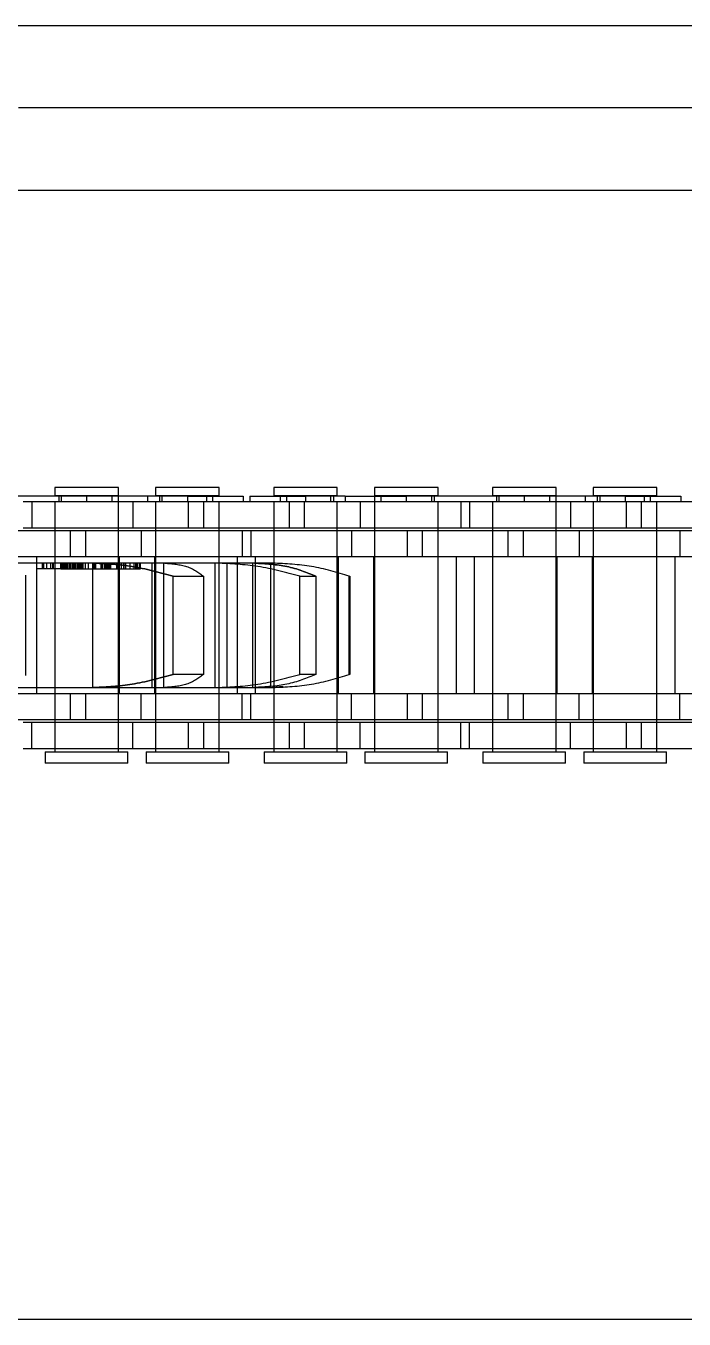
# Model space of a CAD drawing. Header units: metres. Extents: x 0 to 21025, y 0 to 14850.
# Drawn here: x 5337.5 to 5375.7, y 9261.1 to 9336.1 of the extents above; entities that cross this region are included whole.
import ezdxf

# ---------------------------------------------------------------- set-up
doc = ezdxf.new("R2010")
doc.units = ezdxf.units.M
doc.header["$LTSCALE"] = 25
doc.linetypes.add('HIDDEN2', pattern=[4.7625, 3.175, -1.5875])
doc.layers.add('SL4', color=4, linetype='Continuous')
doc.layers.add('ST1', color=7, linetype='HIDDEN2')

msp = doc.modelspace()

# ---------------------------------------------------------------- linework, layer by layer
at = {"layer": 'SL4'}
for p, q in [((5535.514, 9336.149), (4210.539, 9336.149)), ((4210.539, 9326.624), (5535.514, 9326.624)), ((4210.539, 9261.149), (5535.514, 9261.149))]:
    msp.add_line(p, q, dxfattribs=at)
at = {"layer": 'ST1'}
for p, q in [((5535.514, 9331.386), (4210.539, 9331.386)), ((4210.539, 9326.624), (5535.514, 9326.624)), ((5342.874, 9309.384), (5339.184, 9309.384)), ((5339.184, 9309.384), (5339.184, 9308.91)), ((5342.874, 9308.91), (5342.874, 9309.384)), ((5348.722, 9309.384), (5345.032, 9309.384)), ((5345.032, 9309.384), (5345.032, 9308.91)), ((5348.722, 9308.91), (5348.722, 9309.384)), ((5355.574, 9309.384), (5351.884, 9309.384)), ((5351.884, 9309.384), (5351.884, 9308.91)), ((5355.574, 9308.91), (5355.574, 9309.384)), ((5361.422, 9309.384), (5357.732, 9309.384)), ((5357.732, 9309.384), (5357.732, 9308.91)), ((5361.422, 9308.91), (5361.422, 9309.384)), ((5368.274, 9309.384), (5364.584, 9309.384)), ((5364.584, 9309.384), (5364.584, 9308.91)), ((5368.274, 9308.91), (5368.274, 9309.384)), ((5374.122, 9309.384), (5370.432, 9309.384)), ((5370.432, 9309.384), (5370.432, 9308.91)), ((5374.122, 9308.91), (5374.122, 9309.384)), ((5346.877, 9308.873), (5334.177, 9308.873)), ((5343.702, 9308.541), (5337.352, 9308.541)), ((5337.854, 9308.541), (5337.854, 9307.021)), ((5339.184, 9308.91), (5342.874, 9308.91)), ((5339.184, 9308.541), (5339.184, 9307.021)), ((5339.184, 9308.541), (5339.184, 9294.042)), ((5339.41, 9308.873), (5339.41, 9308.541)), ((5339.553, 9308.91), (5339.553, 9308.541)), ((5341.029, 9308.873), (5341.029, 9308.541)), ((5342.505, 9308.541), (5342.505, 9308.91)), ((5342.874, 9307.021), (5342.874, 9308.873)), ((5342.874, 9294.042), (5342.874, 9308.541)), ((5343.702, 9308.541), (5343.702, 9307.021)), ((5352.797, 9308.541), (5343.702, 9308.541)), ((5344.581, 9308.541), (5344.581, 9308.873)), ((5345.032, 9308.91), (5348.722, 9308.91)), ((5345.032, 9308.541), (5345.032, 9307.021)), ((5345.032, 9308.541), (5345.032, 9294.042)), ((5345.258, 9308.873), (5345.258, 9308.541)), ((5345.401, 9308.91), (5345.401, 9308.541)), ((5346.877, 9308.873), (5346.877, 9308.541)), ((5346.877, 9308.873), (5350.108, 9308.873)), ((5346.949, 9307.021), (5346.949, 9308.541)), ((5347.809, 9308.541), (5347.809, 9307.021)), ((5347.984, 9308.873), (5347.984, 9308.541)), ((5348.353, 9308.541), (5348.353, 9308.91)), ((5348.722, 9307.021), (5348.722, 9308.541)), ((5348.722, 9294.042), (5348.722, 9308.541)), ((5350.108, 9308.873), (5350.108, 9308.541)), ((5350.498, 9308.873), (5350.498, 9308.541)), ((5350.498, 9308.873), (5353.729, 9308.873)), ((5351.884, 9308.91), (5355.574, 9308.91)), ((5351.884, 9308.541), (5351.884, 9307.021)), ((5351.884, 9308.541), (5351.884, 9294.042)), ((5352.253, 9308.91), (5352.253, 9308.541)), ((5352.622, 9308.873), (5352.622, 9308.541)), ((5353.657, 9308.541), (5352.797, 9308.541)), ((5352.797, 9307.021), (5352.797, 9308.541)), ((5362.752, 9308.541), (5353.657, 9308.541)), ((5353.657, 9308.541), (5353.657, 9307.021)), ((5353.729, 9308.873), (5353.729, 9308.541)), ((5356.025, 9308.873), (5353.729, 9308.873)), ((5355.205, 9308.541), (5355.205, 9308.91)), ((5355.348, 9308.873), (5355.348, 9308.541)), ((5355.574, 9307.021), (5355.574, 9308.541)), ((5355.574, 9294.042), (5355.574, 9308.541)), ((5356.025, 9308.873), (5359.577, 9308.873)), ((5356.025, 9308.873), (5356.025, 9308.541)), ((5356.904, 9308.541), (5356.904, 9307.021)), ((5357.732, 9308.91), (5361.422, 9308.91)), ((5357.732, 9308.873), (5357.732, 9307.021)), ((5357.732, 9308.541), (5357.732, 9294.042)), ((5358.101, 9308.91), (5358.101, 9308.541)), ((5359.577, 9308.873), (5359.577, 9308.541)), ((5372.277, 9308.873), (5359.577, 9308.873)), ((5361.053, 9308.541), (5361.053, 9308.91)), ((5361.196, 9308.873), (5361.196, 9308.541)), ((5361.422, 9307.021), (5361.422, 9308.541)), ((5361.422, 9294.042), (5361.422, 9308.541)), ((5362.752, 9308.541), (5362.752, 9307.021)), ((5369.102, 9308.541), (5362.752, 9308.541)), ((5363.254, 9308.541), (5363.254, 9307.021)), ((5364.584, 9308.91), (5368.274, 9308.91)), ((5364.584, 9308.541), (5364.584, 9307.021)), ((5364.584, 9308.541), (5364.584, 9294.042)), ((5364.81, 9308.873), (5364.81, 9308.541)), ((5364.953, 9308.91), (5364.953, 9308.541)), ((5366.429, 9308.873), (5366.429, 9308.541)), ((5367.905, 9308.541), (5367.905, 9308.91)), ((5368.274, 9307.021), (5368.274, 9308.873)), ((5368.274, 9294.042), (5368.274, 9308.541)), ((5369.102, 9308.541), (5369.102, 9307.021)), ((5378.197, 9308.541), (5369.102, 9308.541)), ((5369.981, 9308.541), (5369.981, 9308.873)), ((5370.432, 9308.91), (5374.122, 9308.91)), ((5370.432, 9308.541), (5370.432, 9307.021)), ((5370.432, 9308.541), (5370.432, 9294.042)), ((5370.658, 9308.873), (5370.658, 9308.541)), ((5370.801, 9308.91), (5370.801, 9308.541)), ((5372.277, 9308.873), (5372.277, 9308.541)), ((5372.277, 9308.873), (5375.508, 9308.873)), ((5372.349, 9307.021), (5372.349, 9308.541)), ((5373.209, 9308.541), (5373.209, 9307.021)), ((5373.384, 9308.873), (5373.384, 9308.541)), ((5373.753, 9308.541), (5373.753, 9308.91)), ((5374.122, 9307.021), (5374.122, 9308.541)), ((5374.122, 9294.042), (5374.122, 9308.541)), ((5375.508, 9308.873), (5375.508, 9308.541)), ((5340.097, 9306.869), (5331.002, 9306.869)), ((5343.702, 9307.021), (5337.352, 9307.021)), ((5339.184, 9306.869), (5339.184, 9305.349)), ((5340.957, 9306.869), (5340.097, 9306.869)), ((5340.097, 9305.349), (5340.097, 9306.869)), ((5350.052, 9306.869), (5340.957, 9306.869)), ((5340.957, 9306.869), (5340.957, 9305.349)), ((5342.874, 9305.349), (5342.874, 9306.869)), ((5352.797, 9307.021), (5343.702, 9307.021)), ((5344.204, 9306.869), (5344.204, 9305.349)), ((5345.032, 9306.869), (5345.032, 9305.349)), ((5348.722, 9305.349), (5348.722, 9306.869)), ((5350.052, 9306.869), (5350.052, 9305.349)), ((5356.402, 9306.869), (5350.052, 9306.869)), ((5350.554, 9306.869), (5350.554, 9305.349)), ((5351.884, 9306.869), (5351.884, 9305.349)), ((5353.657, 9307.021), (5352.797, 9307.021)), ((5362.752, 9307.021), (5353.657, 9307.021)), ((5355.574, 9305.349), (5355.574, 9306.869)), ((5356.402, 9306.869), (5356.402, 9305.349)), ((5365.497, 9306.869), (5356.402, 9306.869)), ((5357.732, 9306.869), (5357.732, 9305.349)), ((5359.649, 9305.349), (5359.649, 9306.869)), ((5360.509, 9306.869), (5360.509, 9305.349)), ((5361.422, 9305.349), (5361.422, 9306.869)), ((5369.102, 9307.021), (5362.752, 9307.021)), ((5364.584, 9306.869), (5364.584, 9305.349)), ((5366.357, 9306.869), (5365.497, 9306.869)), ((5365.497, 9305.349), (5365.497, 9306.869)), ((5375.452, 9306.869), (5366.357, 9306.869)), ((5366.357, 9306.869), (5366.357, 9305.349)), ((5368.274, 9305.349), (5368.274, 9306.869)), ((5378.197, 9307.021), (5369.102, 9307.021)), ((5369.604, 9306.869), (5369.604, 9305.349)), ((5370.432, 9306.869), (5370.432, 9305.349)), ((5374.122, 9305.349), (5374.122, 9306.869)), ((5375.452, 9306.869), (5375.452, 9305.349)), ((5381.802, 9306.869), (5375.452, 9306.869)), ((5340.097, 9305.349), (5331.002, 9305.349)), ((5338.137, 9297.419), (5338.137, 9305.349)), ((5339.184, 9305.349), (5339.184, 9297.419)), ((5340.957, 9305.349), (5340.097, 9305.349)), ((5350.052, 9305.349), (5340.957, 9305.349)), ((5342.874, 9297.419), (5342.874, 9305.349)), ((5342.917, 9305.349), (5342.917, 9297.419)), ((5344.989, 9297.419), (5344.989, 9305.349)), ((5345.032, 9305.349), (5345.032, 9297.419)), ((5348.722, 9297.419), (5348.722, 9305.349)), ((5349.769, 9305.349), (5349.769, 9297.419)), ((5356.402, 9305.349), (5350.052, 9305.349)), ((5350.837, 9297.419), (5350.837, 9305.349)), ((5351.884, 9305.349), (5351.884, 9297.419)), ((5355.574, 9297.419), (5355.574, 9305.349)), ((5355.617, 9305.349), (5355.617, 9297.419)), ((5365.497, 9305.349), (5356.402, 9305.349)), ((5357.689, 9297.419), (5357.689, 9305.349)), ((5357.732, 9305.349), (5357.732, 9297.419)), ((5361.422, 9297.419), (5361.422, 9305.349)), ((5362.469, 9305.349), (5362.469, 9297.419)), ((5363.537, 9297.419), (5363.537, 9305.349)), ((5364.584, 9305.349), (5364.584, 9297.419)), ((5366.357, 9305.349), (5365.497, 9305.349)), ((5375.452, 9305.349), (5366.357, 9305.349)), ((5368.274, 9297.419), (5368.274, 9305.349)), ((5368.317, 9305.349), (5368.317, 9297.419)), ((5370.389, 9297.419), (5370.389, 9305.349)), ((5370.432, 9305.349), (5370.432, 9297.419)), ((5374.122, 9297.419), (5374.122, 9305.349)), ((5375.169, 9305.349), (5375.169, 9297.419)), ((5381.802, 9305.349), (5375.452, 9305.349)), ((5341.376, 9304.989), (5336.831, 9304.989)), ((5338.118, 9304.989), (5338.118, 9304.654)), ((5338.957, 9304.654), (5338.118, 9304.654)), ((5338.453, 9304.989), (5338.453, 9304.654)), ((5338.555, 9304.654), (5338.555, 9304.989)), ((5338.726, 9304.654), (5338.726, 9304.989)), ((5338.957, 9304.654), (5338.957, 9304.989)), ((5339.11, 9304.654), (5338.957, 9304.654)), ((5339.061, 9304.654), (5339.061, 9304.989)), ((5339.11, 9304.654), (5339.11, 9304.989)), ((5339.524, 9304.654), (5339.11, 9304.654)), ((5339.202, 9304.654), (5339.202, 9304.989)), ((5339.524, 9304.654), (5339.524, 9304.989)), ((5339.524, 9304.654), (5341.954, 9304.654)), ((5339.583, 9304.989), (5339.583, 9304.654)), ((5339.584, 9304.654), (5339.584, 9304.989)), ((5339.635, 9304.654), (5339.635, 9304.989)), ((5339.648, 9304.654), (5339.648, 9304.989)), ((5339.649, 9304.654), (5339.649, 9304.989)), ((5339.706, 9304.654), (5339.706, 9304.989)), ((5339.782, 9304.654), (5339.782, 9304.989)), ((5339.791, 9304.654), (5339.791, 9304.989)), ((5339.822, 9304.654), (5339.822, 9304.989)), ((5339.896, 9304.989), (5339.896, 9304.654)), ((5339.899, 9304.654), (5339.899, 9304.989)), ((5339.907, 9304.654), (5339.907, 9304.989)), ((5339.92, 9304.654), (5339.92, 9304.989)), ((5340.013, 9304.654), (5340.013, 9304.989)), ((5340.033, 9304.654), (5340.033, 9304.989)), ((5340.04, 9304.654), (5340.04, 9304.989)), ((5340.109, 9304.654), (5340.109, 9304.989)), ((5340.202, 9304.654), (5340.202, 9304.989)), ((5340.286, 9304.654), (5340.286, 9304.989)), ((5340.366, 9304.654), (5340.366, 9304.989)), ((5340.414, 9304.654), (5340.414, 9304.989)), ((5340.518, 9304.654), (5340.518, 9304.989)), ((5340.55, 9304.654), (5340.55, 9304.989)), ((5340.553, 9304.654), (5340.553, 9304.989)), ((5340.586, 9304.654), (5340.586, 9304.989)), ((5340.625, 9304.654), (5340.625, 9304.989)), ((5340.659, 9304.654), (5340.659, 9304.989)), ((5340.662, 9304.654), (5340.662, 9304.989)), ((5340.688, 9304.654), (5340.688, 9304.989)), ((5340.692, 9304.654), (5340.692, 9304.989)), ((5340.78, 9304.654), (5340.78, 9304.989)), ((5340.793, 9304.654), (5340.793, 9304.989)), ((5340.81, 9304.654), (5340.81, 9304.989)), ((5340.829, 9304.654), (5340.829, 9304.989)), ((5340.837, 9304.654), (5340.837, 9304.989)), ((5340.97, 9304.654), (5340.97, 9304.989)), ((5341.13, 9304.654), (5341.13, 9304.989)), ((5341.376, 9304.989), (5341.376, 9297.779)), ((5341.491, 9304.989), (5341.376, 9304.989)), ((5341.376, 9304.989), (5341.491, 9304.989)), ((5341.464, 9304.654), (5341.464, 9304.989)), ((5345.56, 9304.989), (5341.491, 9304.989)), ((5341.513, 9304.654), (5341.513, 9304.989)), ((5341.574, 9304.654), (5341.574, 9304.989)), ((5341.873, 9304.654), (5341.873, 9304.989)), ((5341.914, 9304.654), (5341.914, 9304.989)), ((5341.935, 9304.654), (5341.935, 9304.989)), ((5341.954, 9304.654), (5341.954, 9304.989)), ((5341.954, 9304.654), (5342.344, 9304.654)), ((5342.063, 9304.654), (5342.063, 9304.989)), ((5342.109, 9304.654), (5342.109, 9304.989)), ((5342.19, 9304.654), (5342.19, 9304.989)), ((5342.244, 9304.654), (5342.244, 9304.989)), ((5342.298, 9304.654), (5342.298, 9304.989)), ((5342.316, 9304.654), (5342.316, 9304.989)), ((5342.337, 9304.654), (5342.337, 9304.989)), ((5342.344, 9304.654), (5342.344, 9304.989)), ((5342.344, 9304.654), (5343.191, 9304.654)), ((5342.416, 9304.654), (5342.416, 9304.989)), ((5342.44, 9304.654), (5342.44, 9304.989)), ((5342.775, 9304.654), (5342.775, 9304.989)), ((5342.801, 9304.654), (5342.801, 9304.989)), ((5342.848, 9304.654), (5342.848, 9304.989)), ((5342.885, 9304.654), (5342.885, 9304.989)), ((5342.933, 9304.654), (5342.933, 9304.989)), ((5343.055, 9304.654), (5343.055, 9304.989)), ((5343.191, 9304.654), (5343.191, 9304.989)), ((5343.191, 9304.654), (5343.474, 9304.654)), ((5343.287, 9304.654), (5343.287, 9304.989)), ((5343.308, 9304.654), (5343.308, 9304.989)), ((5343.474, 9304.654), (5343.558, 9304.654)), ((5343.558, 9304.654), (5343.558, 9304.989)), ((5343.558, 9304.654), (5343.882, 9304.654)), ((5343.792, 9304.654), (5343.792, 9304.989)), ((5343.882, 9304.654), (5343.882, 9304.989)), ((5343.882, 9304.654), (5343.918, 9304.654)), ((5343.918, 9304.654), (5343.918, 9304.989)), ((5343.918, 9304.654), (5344.126, 9304.654)), ((5343.961, 9304.654), (5343.961, 9304.989)), ((5343.998, 9304.654), (5343.998, 9304.989)), ((5344.116, 9304.654), (5344.116, 9304.989)), ((5344.126, 9304.654), (5344.126, 9304.989)), ((5344.126, 9304.654), (5344.161, 9304.654)), ((5344.146, 9304.654), (5344.146, 9304.989)), ((5344.161, 9304.654), (5344.161, 9304.989)), ((5344.812, 9304.989), (5344.812, 9297.779)), ((5345.482, 9304.989), (5345.482, 9297.779)), ((5348.473, 9304.989), (5345.56, 9304.989)), ((5348.473, 9304.989), (5348.473, 9297.779)), ((5348.602, 9304.989), (5348.473, 9304.989)), ((5350.767, 9304.989), (5348.602, 9304.989)), ((5349.159, 9304.989), (5349.159, 9297.779)), ((5350.658, 9304.989), (5350.658, 9297.779)), ((5351.697, 9304.989), (5350.767, 9304.989)), ((5351.697, 9304.989), (5351.697, 9297.779)), ((5351.823, 9304.989), (5351.697, 9304.989)), ((5351.964, 9304.989), (5351.823, 9304.989)), ((5337.505, 9298.483), (5337.505, 9304.284)), ((5346.053, 9298.541), (5346.053, 9304.227)), ((5346.053, 9304.227), (5347.816, 9304.227)), ((5347.816, 9304.227), (5347.816, 9298.541)), ((5353.397, 9304.227), (5354.335, 9304.227)), ((5353.397, 9298.541), (5353.397, 9304.227)), ((5354.335, 9304.227), (5354.335, 9298.541)), ((5356.273, 9298.541), (5356.273, 9304.227)), ((5356.273, 9304.227), (5356.297, 9304.227)), ((5356.297, 9304.227), (5356.297, 9298.541)), ((5347.816, 9298.541), (5346.053, 9298.541)), ((5354.335, 9298.541), (5353.397, 9298.541)), ((5356.297, 9298.541), (5356.273, 9298.541)), ((5336.831, 9297.779), (5341.376, 9297.779)), ((5341.376, 9297.779), (5341.491, 9297.779)), ((5341.491, 9297.779), (5341.376, 9297.779)), ((5341.491, 9297.779), (5345.56, 9297.779)), ((5345.56, 9297.779), (5348.473, 9297.779)), ((5348.473, 9297.779), (5348.602, 9297.779)), ((5348.602, 9297.779), (5350.767, 9297.779)), ((5350.767, 9297.779), (5351.697, 9297.779)), ((5351.697, 9297.779), (5351.823, 9297.779)), ((5352.438, 9297.831), (5351.823, 9297.779)), ((5351.823, 9297.779), (5351.964, 9297.779)), ((5352.444, 9297.788), (5351.964, 9297.779)), ((5340.097, 9297.419), (5331.002, 9297.419)), ((5339.184, 9297.419), (5339.184, 9295.899)), ((5340.957, 9297.419), (5340.097, 9297.419)), ((5340.097, 9295.899), (5340.097, 9297.419)), ((5350.052, 9297.419), (5340.957, 9297.419)), ((5340.957, 9297.419), (5340.957, 9295.899)), ((5342.874, 9295.899), (5342.874, 9297.419)), ((5344.204, 9295.899), (5344.204, 9297.419)), ((5345.032, 9297.419), (5345.032, 9295.899)), ((5348.722, 9295.899), (5348.722, 9297.419)), ((5350.052, 9295.899), (5350.052, 9297.419)), ((5356.402, 9297.419), (5350.052, 9297.419)), ((5350.554, 9295.899), (5350.554, 9297.419)), ((5351.884, 9297.419), (5351.884, 9295.899)), ((5355.574, 9295.899), (5355.574, 9297.419)), ((5356.402, 9295.899), (5356.402, 9297.419)), ((5365.497, 9297.419), (5356.402, 9297.419)), ((5357.732, 9297.419), (5357.732, 9295.899)), ((5359.649, 9295.899), (5359.649, 9297.419)), ((5360.509, 9297.419), (5360.509, 9295.899)), ((5361.422, 9295.899), (5361.422, 9297.419)), ((5364.584, 9297.419), (5364.584, 9295.899)), ((5366.357, 9297.419), (5365.497, 9297.419)), ((5365.497, 9295.899), (5365.497, 9297.419)), ((5375.452, 9297.419), (5366.357, 9297.419)), ((5366.357, 9297.419), (5366.357, 9295.899)), ((5368.274, 9295.899), (5368.274, 9297.419)), ((5369.604, 9295.899), (5369.604, 9297.419)), ((5370.432, 9297.419), (5370.432, 9295.899)), ((5374.122, 9295.899), (5374.122, 9297.419)), ((5375.452, 9295.899), (5375.452, 9297.419)), ((5381.802, 9297.419), (5375.452, 9297.419)), ((5340.097, 9295.899), (5331.002, 9295.899)), ((5343.702, 9295.747), (5337.352, 9295.747)), ((5337.854, 9294.227), (5337.854, 9295.747)), ((5339.184, 9295.747), (5339.184, 9294.227)), ((5340.957, 9295.899), (5340.097, 9295.899)), ((5350.052, 9295.899), (5340.957, 9295.899)), ((5342.874, 9294.227), (5342.874, 9295.747)), ((5343.702, 9294.227), (5343.702, 9295.747)), ((5352.797, 9295.747), (5343.702, 9295.747)), ((5345.032, 9295.747), (5345.032, 9294.227)), ((5346.949, 9294.227), (5346.949, 9295.747)), ((5347.809, 9295.747), (5347.809, 9294.227)), ((5348.722, 9294.227), (5348.722, 9295.747)), ((5356.402, 9295.899), (5350.052, 9295.899)), ((5351.884, 9295.747), (5351.884, 9294.227)), ((5353.657, 9295.747), (5352.797, 9295.747)), ((5352.797, 9294.227), (5352.797, 9295.747)), ((5362.752, 9295.747), (5353.657, 9295.747)), ((5353.657, 9295.747), (5353.657, 9294.227)), ((5355.574, 9294.227), (5355.574, 9295.747)), ((5365.497, 9295.899), (5356.402, 9295.899)), ((5356.904, 9294.227), (5356.904, 9295.747)), ((5357.732, 9295.747), (5357.732, 9294.227)), ((5361.422, 9294.227), (5361.422, 9295.747)), ((5362.752, 9294.227), (5362.752, 9295.747)), ((5369.102, 9295.747), (5362.752, 9295.747)), ((5363.254, 9294.227), (5363.254, 9295.747)), ((5364.584, 9295.747), (5364.584, 9294.227)), ((5366.357, 9295.899), (5365.497, 9295.899)), ((5375.452, 9295.899), (5366.357, 9295.899)), ((5368.274, 9294.227), (5368.274, 9295.747)), ((5369.102, 9294.227), (5369.102, 9295.747)), ((5378.197, 9295.747), (5369.102, 9295.747)), ((5370.432, 9295.747), (5370.432, 9294.227)), ((5372.349, 9294.227), (5372.349, 9295.747)), ((5373.209, 9295.747), (5373.209, 9294.227)), ((5374.122, 9294.227), (5374.122, 9295.747)), ((5381.802, 9295.899), (5375.452, 9295.899)), ((5343.702, 9294.227), (5337.352, 9294.227)), ((5338.63, 9294.042), (5343.427, 9294.042)), ((5338.63, 9294.042), (5338.63, 9293.384)), ((5343.427, 9293.384), (5343.427, 9294.042)), ((5352.797, 9294.227), (5343.702, 9294.227)), ((5344.478, 9294.042), (5349.275, 9294.042)), ((5344.478, 9294.042), (5344.478, 9293.384)), ((5349.275, 9293.384), (5349.275, 9294.042)), ((5351.33, 9294.042), (5356.127, 9294.042)), ((5351.33, 9294.042), (5351.33, 9293.384)), ((5353.657, 9294.227), (5352.797, 9294.227)), ((5362.752, 9294.227), (5353.657, 9294.227)), ((5356.127, 9293.384), (5356.127, 9294.042)), ((5357.178, 9294.042), (5361.975, 9294.042)), ((5357.178, 9294.042), (5357.178, 9293.384)), ((5361.975, 9293.384), (5361.975, 9294.042)), ((5369.102, 9294.227), (5362.752, 9294.227)), ((5364.03, 9294.042), (5368.827, 9294.042)), ((5364.03, 9294.042), (5364.03, 9293.384)), ((5368.827, 9293.384), (5368.827, 9294.042)), ((5378.197, 9294.227), (5369.102, 9294.227)), ((5369.878, 9294.042), (5374.675, 9294.042)), ((5369.878, 9294.042), (5369.878, 9293.384)), ((5374.675, 9293.384), (5374.675, 9294.042)), ((5343.427, 9293.384), (5338.63, 9293.384)), ((5349.275, 9293.384), (5344.478, 9293.384)), ((5356.127, 9293.384), (5351.33, 9293.384)), ((5361.975, 9293.384), (5357.178, 9293.384)), ((5368.827, 9293.384), (5364.03, 9293.384)), ((5374.675, 9293.384), (5369.878, 9293.384))]:
    msp.add_line(p, q, dxfattribs=at)
for points, knots in [([(5346.053, 9304.227), (5345.253, 9304.449), (5343.701, 9304.88), (5342.213, 9304.953), (5341.491, 9304.989)], [0, 0, 0, 0, 0.515264, 1, 1, 1, 1]), ([(5341.491, 9304.989), (5342.213, 9304.953), (5343.701, 9304.88), (5345.253, 9304.449), (5346.053, 9304.227)], [0, 0, 0, 0, 0.484736, 1, 1, 1, 1]), ([(5345.56, 9304.989), (5346.012, 9304.953), (5346.945, 9304.88), (5347.52, 9304.449), (5347.816, 9304.227)], [0, 0, 0, 0, 0.484737, 1, 1, 1, 1]), ([(5353.397, 9304.227), (5352.591, 9304.449), (5351.026, 9304.88), (5349.393, 9304.953), (5348.602, 9304.989)], [0, 0, 0, 0, 0.515256, 1, 1, 1, 1]), ([(5350.767, 9304.989), (5351.415, 9304.953), (5352.752, 9304.88), (5353.797, 9304.449), (5354.335, 9304.227)], [0, 0, 0, 0, 0.484736, 1, 1, 1, 1]), ([(5354.335, 9304.227), (5353.797, 9304.449), (5352.752, 9304.88), (5351.415, 9304.953), (5350.767, 9304.989)], [0, 0, 0, 0, 0.515264, 1, 1, 1, 1]), ([(5356.273, 9304.227), (5355.558, 9304.449), (5354.169, 9304.88), (5352.589, 9304.953), (5351.823, 9304.989)], [0, 0, 0, 0, 0.515254, 1, 1, 1, 1]), ([(5341.491, 9297.779), (5342.213, 9297.814), (5343.701, 9297.887), (5345.253, 9298.318), (5346.053, 9298.541)], [0, 0, 0, 0, 0.484736, 1, 1, 1, 1]), ([(5346.053, 9298.541), (5345.253, 9298.318), (5343.701, 9297.887), (5342.213, 9297.814), (5341.491, 9297.779)], [0, 0, 0, 0, 0.515264, 1, 1, 1, 1]), ([(5347.816, 9298.541), (5347.52, 9298.318), (5346.945, 9297.887), (5346.012, 9297.814), (5345.56, 9297.779)], [0, 0, 0, 0, 0.515263, 1, 1, 1, 1]), ([(5348.602, 9297.779), (5349.393, 9297.814), (5351.026, 9297.887), (5352.59, 9298.318), (5353.397, 9298.541)], [0, 0, 0, 0, 0.484722, 1, 1, 1, 1]), ([(5354.335, 9298.541), (5353.797, 9298.318), (5352.752, 9297.887), (5351.415, 9297.814), (5350.767, 9297.779)], [0, 0, 0, 0, 0.515264, 1, 1, 1, 1]), ([(5351.823, 9297.779), (5352.589, 9297.814), (5354.169, 9297.887), (5355.558, 9298.318), (5356.273, 9298.541)], [0, 0, 0, 0, 0.484725, 1, 1, 1, 1])]:
    msp.add_open_spline(points, degree=3, knots=knots, dxfattribs=at)

doc.saveas('drawing.dxf')
